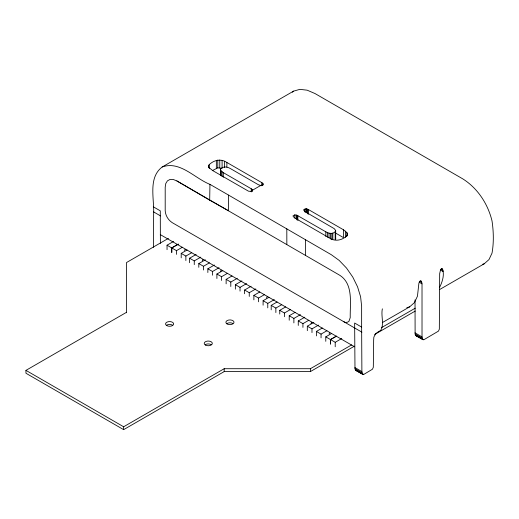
<?xml version="1.0" encoding="UTF-8"?>
<svg xmlns="http://www.w3.org/2000/svg" width="519" height="519" viewBox="0 0 519 519"><rect width="100%" height="100%" fill="white"/><g stroke="black" fill="none" stroke-linecap="round" stroke-linejoin="round"><path stroke-width="0.78" d="M153.559 247.336L153.63 214.671C154.519 199.03 147.798 177.939 162.168 167.001L293.585 91.13L299.859 89.352L307.164 90.183L315.007 93.55L462.753 178.854C477.662 188.222 487.918 203.935 492.018 220.919A106.856 61.69 60 0 1 492.018 253.129L488.989 259.571L484.175 263.821L439.625 289.544M160.39 243.379L160.287 210.831L153.293 206.796M362.612 374.348L355.625 370.313L354.983 368.724L354.639 323.039L361.633 327.074L361.886 371.598L362.612 374.348L363.65 374.497L372.434 369.236L373.317 367.303L373.654 339.99C373.135 335.19 376.839 332.225 380.738 330.421C384.462 323.862 380.777 315.915 382.36 308.837M209.942 184.349L228.587 195.112L228.587 210.785L209.689 200.165L209.942 184.349C194.807 178.445 179.898 160.429 162.168 167.001M260.674 185.491L252.643 190.129L251.215 191.466L248.491 191.18L212.751 170.615L209.319 167.851L208.554 166.508L208.547 165.366C213.29 160.118 220.906 158.25 226.874 162.46L261.829 182.643L263.23 184.011L262.984 184.667L260.674 185.491L258.3 184.68L230.339 168.539C227.316 166.664 222.982 166.015 220.471 169.116L220.471 175.383M439.483 287.636C442.259 282.154 444.841 274.668 442.318 268.738L441.747 268.608L440.553 269.757L439.671 273.662L439.334 329.189L438.451 331.122L423.783 339.783L422.751 339.634L415.758 335.598L415.116 334.009L415.031 299.904M184.492 250.502L185.114 249.276M202.274 260.765L202.897 259.539M220.523 271.346L221.146 270.12M266.545 297.912L267.168 296.686M310.946 323.506L311.562 322.28M329.065 333.97L329.688 332.744M335.183 231.785L335.676 230.475L334.197 228.632L304.913 211.59L303.505 209.845L306.067 208.742L308.442 209.553L343.396 229.735L346.835 232.499L347.6 233.842L347.607 234.984C342.864 240.226 335.242 242.101 329.273 237.89L294.318 217.708L292.917 215.956L294.818 214.86L297.069 215.288L325.815 231.811C328.67 233.492 332.51 234.335 335.183 231.785L335.183 239.622L335.683 239.071L335.676 230.475M292.379 92.194L293.585 91.13M382.412 322.533L409.614 306.872L414.434 302.616L417.458 296.174L418.904 283.134L419.949 281.188L421.136 280.967L422.018 283.854L422.018 336.883L422.751 339.634M212.505 170.524L217.785 167.871L222.093 168.318L222.093 160.481M168.441 238.338L126.513 262.549L126.513 312.782M167.047 249.678L167.047 245.202L173.593 241.419M167.047 245.202L171.705 247.894L178.257 244.112M171.821 252.435L171.821 247.959L178.367 244.177M171.821 247.959L176.479 250.651L182.37 247.245M181.209 257.859L181.209 253.376L187.1 249.976M181.209 253.376L185.867 256.068L191.764 252.669M189.604 262.705L189.604 258.222L196.15 254.446M189.604 258.222L194.262 260.914L200.814 257.132M198.803 267.311L198.803 263.581L205.355 259.798M198.803 263.581L203.461 266.273L209.358 262.867M354.425 346.167L310.394 371.585L224.195 371.585L123.639 429.648L25.95 373.245L25.95 370.371L126.513 312.315M207.853 272.533L207.853 268.803L214.399 265.021M207.853 268.803L212.511 271.495L219.063 267.713M216.903 278.508L216.903 274.026L222.794 270.626M216.903 274.026L221.561 276.718L227.458 273.318M226.135 283.835L226.135 279.358L232.025 275.952M226.135 279.358L230.793 282.051L237.345 278.268M235.367 289.167L235.367 284.684L241.912 280.909M235.367 284.684L240.025 287.377L246.577 283.595M244.598 293.748L244.598 290.017L251.144 286.235M244.598 290.017L249.256 292.71L255.802 288.927M253.875 299.852L253.875 295.376L259.766 291.97M253.875 295.376L258.533 298.062L264.424 294.662M263.101 305.178L263.101 300.702L268.998 297.303M263.101 300.702L267.765 303.394L274.311 299.612M271.203 309.856L271.203 305.38L277.101 301.974M271.203 305.38L275.861 308.072L281.759 304.666M279.754 314.047L279.754 310.317L285.651 306.917M279.754 310.317L284.418 313.009L290.309 309.603M289.219 320.217L289.219 315.74L295.116 312.334M289.219 315.74L293.884 318.432L300.43 314.65M298.269 325.439L298.269 320.963L304.822 317.18M25.95 370.371L123.639 426.774L224.195 368.711L310.394 368.711L351.629 344.908M298.269 320.963L302.934 323.655L308.824 320.249M307.319 330.668L307.319 326.192L313.872 322.409M307.319 326.192L311.984 328.877L318.53 325.095M316.395 335.903L316.395 331.427L322.286 328.021M316.395 331.427L321.053 334.119L326.951 330.713M325.783 341.327L325.783 336.85L331.673 333.445M325.783 336.85L330.441 339.536L336.338 336.137M330.558 344.084L330.558 339.601L336.448 336.202M330.558 339.601L335.216 342.293L341.768 338.511M381.679 327.554L415.226 308.189M374.692 334.463L415.226 311.063M482.78 264.216L484.175 263.821M406.831 307.657L409.614 306.872M415.758 335.598L416.796 335.748M355.625 370.313L356.663 370.462M343.241 321.391L345.148 322.403L347.354 322.267L348.898 321.423L350.234 317.589C349.923 303.213 353.906 282.816 338.33 274.434L176.849 180.917L173.249 179.477L170.005 179.457L167.423 180.859L165.769 183.544L165.198 187.249L165.198 210.759C165.464 215.534 168.195 220.043 172.191 222.632L361.886 332.154M416.251 335.871L423.102 339.426M356.118 370.585L363.65 374.497L355.23 369.671M228.587 195.112L331.336 254.725L339.179 260.408L346.484 268.025L352.758 277.042L357.572 286.851L360.601 296.79L361.633 306.178L361.633 327.074M441.39 268.537L442.791 269.342M441.001 269.134L443.096 270.341M440.404 270.01L443.2 271.625M420.208 280.766L421.61 281.57M419.819 281.363L421.915 282.576M335.709 233.128L343.396 237.572L343.396 229.735M419.222 282.239L422.018 283.854M220.471 169.116L220.984 170.77L223.274 172.613L251.241 188.76L252.643 190.129M415.031 332.848L422.018 336.883M415.116 334.009L422.109 338.044M418.191 336.552L423.089 339.381M415.369 334.956L422.356 338.991M153.546 211.869L160.54 215.904M160.287 234.601L354.639 346.815M354.899 367.562L361.886 371.598M354.983 368.724L361.97 372.759M176.849 180.917L209.689 200.165M335.676 238.312L335.683 239.071M286.812 228.769L286.845 244.423M375.373 333.328L375.373 334.846M347.6 233.842L347.6 235.405M346.835 232.499L346.835 236.417M345.382 231.085L345.382 237.352M335.216 342.293L335.216 346.77M332.828 233.148L332.828 239.415M331.875 233.433L331.875 239.7M330.558 233.427L330.558 238.915M330.441 339.536L330.441 344.019M329.001 233.135L329.001 237.838M327.372 232.577L327.372 237.28M325.815 231.811L325.815 236.515M321.053 334.119L321.053 337.85M311.984 328.877L311.984 332.614M310.394 368.711L310.394 371.585M308.442 209.553L308.442 214.256M307.663 209.17L307.663 213.873M306.846 208.891L306.846 212.809M306.067 208.742L306.067 212.66M305.49 239.512L305.49 255.186M304.932 208.885L304.932 212.024M302.934 323.655L302.934 327.385M297.848 215.67L297.848 220.367M297.069 215.288L297.069 219.985M296.252 215.009L296.252 218.927M294.818 214.86L294.818 217.993M293.884 318.432L293.884 322.909M284.418 313.009L284.418 316.739M275.861 308.072L275.861 312.548M267.765 303.394L267.765 307.871M262.977 183.564L262.977 185.134M262.497 183.09L262.497 185.445M261.829 182.643L261.829 185.776M258.533 298.062L258.533 301.798M252.383 189.682L252.383 191.245M251.903 189.208L251.903 191.556M251.241 188.76L251.241 191.894M249.256 292.71L249.256 296.44M240.025 287.377L240.025 291.114M230.793 282.051L230.793 286.527M226.874 162.46L226.874 167.163M224.545 161.312L224.545 167.585M224.195 368.711L224.195 371.585M223.274 172.613L223.274 177.316M221.95 171.718L221.95 176.415M221.561 276.718L221.561 280.448M220.984 170.77L220.984 175.474M219.764 160.034L219.764 167.871M217.785 160.034L217.785 167.871M216.352 160.462L216.352 168.299M212.511 271.495L212.511 275.226M209.293 164.542L209.293 168.461M208.547 165.366L208.547 167.721M203.461 266.273L203.461 270.003M194.262 260.914L194.262 264.645M185.867 256.068L185.867 260.544M176.479 250.651L176.479 254.381M171.705 247.894L171.705 252.37M123.639 426.774L123.639 429.648M205.401 344.616A4.061 2.348 0 0 1 211.142 344.616M166.735 325.141A4.061 2.348 0 0 1 172.483 325.141M227.069 323.48A4.061 2.348 0 0 1 232.817 323.48M205.401 345.057A4.061 2.348 0 0 0 212.193 344.006A4.061 2.348 0 0 0 207.217 341.132A4.061 2.348 0 0 0 205.401 345.057M166.735 325.582A4.061 2.348 0 0 0 173.534 324.531A4.061 2.348 0 0 0 168.558 321.657A4.061 2.348 0 0 0 166.735 325.582M227.069 323.927A4.061 2.348 0 0 0 233.868 322.876A4.061 2.348 0 0 0 228.892 320.002A4.061 2.348 0 0 0 227.069 323.927"/></g></svg>
